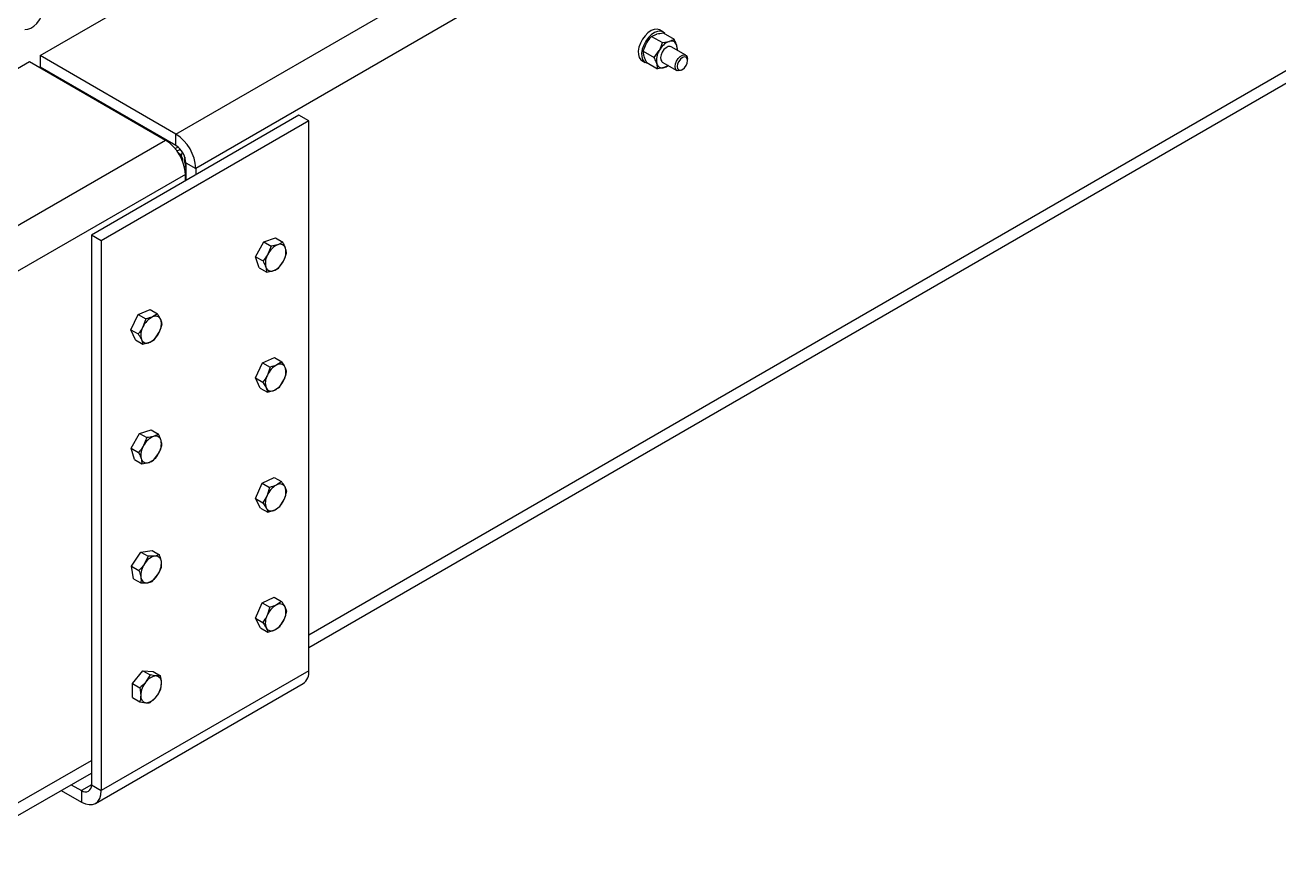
# Model space of a CAD drawing. Header units: metres. Extents: x 0 to 21025, y 0 to 14850.
# Drawn here: x 13248.2 to 13675.2, y 4614.2 to 4894 of the extents above; entities that cross this region are included whole.
import ezdxf

# ---------------------------------------------------------------- set-up
doc = ezdxf.new("R2010")
doc.units = ezdxf.units.M
doc.header["$LTSCALE"] = 25
doc.layers.add('SL4', color=4, linetype='Continuous')

msp = doc.modelspace()

# ---------------------------------------------------------------- linework, layer by layer
at = {"layer": 'SL4'}
for p, q in [((13253.258, 4883.619), (14190.156, 5424.48)), ((13299.555, 4856.892), (14236.454, 5397.752)), ((14243.189, 5386.087), (13306.291, 4845.227)), ((13344.826, 4686.435), (14211.182, 5186.572)), ((13344.826, 4682.118), (14211.182, 5182.255)), ((13461.55, 4890.18), (13463.219, 4890.955)), ((13461.55, 4890.18), (13465.232, 4888.055)), ((13465.389, 4891.704), (13464.258, 4892.357)), ((13465.519, 4891.366), (13469.201, 4889.24)), ((13458.737, 4885.14), (13459.828, 4887.842)), ((13462.419, 4883.014), (13464.141, 4885.352)), ((13465.232, 4888.055), (13467.532, 4888.465)), ((13473.177, 4883.744), (13468.203, 4886.616)), ((12694.644, 4561.139), (13249.722, 4881.578)), ((13249.722, 4881.578), (13296.02, 4854.851)), ((13299.555, 4856.892), (13253.258, 4883.619)), ((13253.258, 4883.619), (13253.258, 4879.731)), ((13458.259, 4881.965), (13459.39, 4881.311)), ((13458.737, 4885.14), (13462.419, 4883.014)), ((13459.892, 4881.285), (13463.574, 4879.16)), ((13465.203, 4881.419), (13470.178, 4878.548)), ((13473.799, 4881.962), (13473.799, 4882.371)), ((13299.555, 4853.003), (13253.258, 4879.731)), ((13467.277, 4880.222), (13465.874, 4879.57)), ((13471.678, 4878.696), (13472.031, 4878.901)), ((13264.93, 4872.799), (13265.098, 4872.896)), ((13276.412, 4866.364), (13276.245, 4866.267)), ((13341.459, 4863.316), (13270.748, 4822.496)), ((13344.826, 4861.372), (13274.115, 4820.552)), ((13344.826, 4861.372), (13341.459, 4863.316)), ((13344.826, 4674.19), (13344.826, 4861.372)), ((13292.985, 4856.603), (13293.05, 4856.759)), ((13293.446, 4856.337), (13293.604, 4856.439)), ((13294.521, 4855.716), (13294.679, 4855.819)), ((13299.555, 4853.003), (13299.555, 4856.892)), ((12627.802, 4469.097), (13296.02, 4854.851)), ((13300.67, 4850.274), (13300.423, 4850.416)), ((13302.923, 4847.171), (13306.291, 4845.227)), ((13302.923, 4847.171), (13302.923, 4841.07)), ((13302.755, 4843.186), (12635.952, 4458.248)), ((13302.656, 4845.825), (13302.361, 4846.033)), ((13302.656, 4845.825), (13302.923, 4845.671)), ((13302.755, 4840.973), (13302.755, 4843.186)), ((13306.291, 4845.227), (13306.291, 4843.014)), ((13270.748, 4822.496), (13270.748, 4635.314)), ((13274.115, 4820.552), (13270.748, 4822.496)), ((13329.438, 4820.234), (13333.428, 4821.538)), ((13333.428, 4821.538), (13335.941, 4820.088)), ((13274.115, 4820.552), (13274.115, 4633.37)), ((13326.694, 4815.16), (13329.438, 4820.234)), ((13329.438, 4820.234), (13331.951, 4818.784)), ((13331.951, 4818.784), (13330.895, 4816.064)), ((13335.941, 4820.088), (13334.262, 4819.253)), ((13326.694, 4815.16), (13329.207, 4813.709)), ((13327.94, 4811.389), (13326.694, 4815.16)), ((13334.442, 4811.243), (13336.13, 4813.598)), ((13327.94, 4811.389), (13330.452, 4809.939)), ((13330.452, 4809.939), (13332.763, 4810.408)), ((13286.742, 4795.474), (13290.783, 4797.133)), ((13290.783, 4797.133), (13293.296, 4795.683)), ((13293.296, 4795.683), (13291.591, 4794.671)), ((13284.217, 4790.312), (13286.742, 4795.474)), ((13286.742, 4795.474), (13289.255, 4794.024)), ((13289.255, 4794.024), (13288.308, 4791.26)), ((13284.217, 4790.312), (13286.73, 4788.862)), ((13285.732, 4786.809), (13284.217, 4790.312)), ((13292.285, 4787.018), (13293.864, 4789.417)), ((13285.732, 4786.809), (13288.245, 4785.359)), ((13288.245, 4785.359), (13290.581, 4786.006)), ((13326.631, 4773.861), (13329.08, 4779.046)), ((13329.08, 4779.046), (13333.133, 4780.822)), ((13329.08, 4779.046), (13331.593, 4777.596)), ((13333.133, 4780.822), (13335.646, 4779.372)), ((13335.646, 4779.372), (13333.935, 4778.301)), ((13331.593, 4777.596), (13330.684, 4774.821)), ((13326.631, 4773.861), (13329.143, 4772.41)), ((13328.235, 4770.451), (13326.631, 4773.861)), ((13328.235, 4770.451), (13330.747, 4769.001)), ((13334.8, 4770.776), (13336.341, 4773.187)), ((13330.747, 4769.001), (13333.09, 4769.706)), ((13284.289, 4749.959), (13287.102, 4754.999)), ((13287.102, 4754.999), (13291.071, 4756.185)), ((13287.102, 4754.999), (13289.615, 4753.548)), ((13289.615, 4753.548), (13288.524, 4750.846)), ((13291.071, 4756.185), (13293.584, 4754.734)), ((13293.584, 4754.734), (13291.915, 4753.959)), ((13284.289, 4749.959), (13286.802, 4748.508)), ((13285.444, 4746.104), (13284.289, 4749.959)), ((13285.444, 4746.104), (13287.957, 4744.654)), ((13287.957, 4744.654), (13290.257, 4745.064)), ((13291.926, 4745.839), (13293.648, 4748.177)), ((13326.614, 4732.833), (13328.929, 4738.052)), ((13328.929, 4738.052), (13332.998, 4740.029)), ((13328.929, 4738.052), (13331.441, 4736.602)), ((13331.441, 4736.602), (13330.6, 4733.81)), ((13332.998, 4740.029), (13335.511, 4738.579)), ((13335.511, 4738.579), (13333.792, 4737.408)), ((13326.614, 4732.833), (13329.127, 4731.382)), ((13328.37, 4729.59), (13326.614, 4732.833)), ((13334.952, 4730.116), (13336.425, 4732.543)), ((13328.37, 4729.59), (13330.882, 4728.139)), ((13330.882, 4728.139), (13333.233, 4728.945)), ((13284.443, 4709.795), (13287.61, 4714.598)), ((13287.61, 4714.598), (13291.425, 4715.12)), ((13287.61, 4714.598), (13290.123, 4713.148)), ((13291.425, 4715.12), (13293.937, 4713.67)), ((13290.123, 4713.148), (13288.855, 4710.564)), ((13293.937, 4713.67), (13292.346, 4713.226)), ((13284.443, 4709.795), (13286.956, 4708.345)), ((13285.09, 4705.514), (13284.443, 4709.795)), ((13291.418, 4704.586), (13293.317, 4706.805)), ((13285.09, 4705.514), (13287.603, 4704.064)), ((13287.603, 4704.064), (13289.826, 4704.142)), ((13328.965, 4697.266), (13333.031, 4699.195)), ((13333.031, 4699.195), (13335.544, 4697.744)), ((13335.544, 4697.744), (13333.826, 4696.597)), ((13326.618, 4692.053), (13328.965, 4697.266)), ((13328.965, 4697.266), (13331.477, 4695.815)), ((13331.477, 4695.815), (13330.62, 4693.027)), ((13326.618, 4692.053), (13329.13, 4690.603)), ((13328.337, 4688.77), (13326.618, 4692.053)), ((13334.916, 4689.249), (13336.405, 4691.673)), ((13328.337, 4688.77), (13330.85, 4687.32)), ((13330.85, 4687.32), (13333.199, 4688.102)), ((13344.826, 4674.19), (13274.115, 4633.37)), ((13284.722, 4669.806), (13288.258, 4674.205)), ((13288.258, 4674.205), (13290.77, 4672.754)), ((13288.258, 4674.205), (13291.793, 4673.888)), ((13290.77, 4672.754), (13289.318, 4670.373)), ((13291.793, 4673.888), (13294.306, 4672.438)), ((13294.306, 4672.438), (13292.854, 4672.414)), ((13272.142, 4629.009), (13342.853, 4669.829)), ((13284.722, 4669.806), (13287.235, 4668.356)), ((13284.722, 4665.092), (13284.722, 4669.806)), ((13284.722, 4665.092), (13287.235, 4663.642)), ((13287.235, 4663.642), (13289.318, 4663.301)), ((13290.77, 4663.325), (13292.854, 4665.342)), ((12912.383, 4436.792), (13270.748, 4643.671)), ((12911.876, 4432.181), (13270.748, 4639.354)), ((13260.513, 4633.445), (13267.38, 4629.48)), ((13263.881, 4635.389), (13267.38, 4633.369)), ((13270.748, 4635.313), (13267.38, 4633.369)), ((13270.748, 4635.314), (13274.115, 4633.37)), ((13267.38, 4633.369), (13267.38, 4629.48))]:
    msp.add_line(p, q, dxfattribs=at)
at = {"layer": 'SL4', "flags": 128}
for points in [[(13248.128, 4892.57), (13249.078, 4892.602), (13250.109, 4892.969), (13251.156, 4893.65), (13252.154, 4894.6), (13253.041, 4895.761), (13253.759, 4897.059), (13254.265, 4898.413), (13254.526, 4899.738), (13254.526, 4900.95), (13254.265, 4901.973), (13253.759, 4902.743), (13253.041, 4903.212), (13252.154, 4903.349), (13251.156, 4903.147), (13250.109, 4902.618), (13249.078, 4901.795), (13248.128, 4900.73)], [(13464.258, 4892.357), (13464.246, 4892.364), (13463.403, 4892.626), (13462.425, 4892.545), (13461.374, 4892.125), (13460.316, 4891.393), (13459.317, 4890.396), (13458.439, 4889.195), (13457.739, 4887.866), (13457.261, 4886.493), (13457.033, 4885.162), (13457.071, 4883.957), (13457.372, 4882.953), (13457.917, 4882.213), (13458.259, 4881.965)], [(13466.095, 4891.033), (13466.033, 4891.122), (13465.377, 4891.711), (13464.534, 4891.973), (13463.556, 4891.892), (13462.505, 4891.472), (13461.447, 4890.74), (13460.448, 4889.743), (13459.571, 4888.542), (13458.871, 4887.213), (13458.392, 4885.84), (13458.164, 4884.509), (13458.202, 4883.304), (13458.503, 4882.3), (13459.048, 4881.56), (13459.803, 4881.131), (13460.324, 4881.036)], [(13468.203, 4886.616), (13467.876, 4886.736), (13467.2, 4886.686), (13466.465, 4886.314), (13465.759, 4885.666), (13465.166, 4884.818), (13464.759, 4883.874), (13464.586, 4882.948), (13464.668, 4882.15), (13464.996, 4881.577), (13465.203, 4881.419)], [(13471.678, 4878.696), (13471.309, 4878.521), (13470.617, 4878.412), (13470.053, 4878.633), (13469.684, 4879.157), (13469.556, 4879.921), (13469.684, 4880.833), (13470.053, 4881.782), (13470.617, 4882.655), (13471.309, 4883.346), (13472.046, 4883.771), (13472.738, 4883.88), (13473.303, 4883.659), (13473.671, 4883.134), (13473.799, 4882.371), (13473.799, 4882.371)], [(13473.799, 4881.962), (13473.664, 4882.666), (13473.281, 4883.107), (13472.708, 4883.218), (13472.031, 4882.983), (13471.355, 4882.437), (13470.781, 4881.664), (13470.398, 4880.78), (13470.263, 4879.921), (13470.398, 4879.218), (13470.781, 4878.777), (13471.355, 4878.665), (13472.031, 4878.9), (13472.708, 4879.446), (13473.281, 4880.22), (13473.664, 4881.103), (13473.799, 4881.962)], [(13296.266, 4854.704), (13296.303, 4854.818), (13296.321, 4854.87)], [(13301.492, 4849.403), (13301.724, 4850.485), (13301.796, 4850.724)], [(13302.931, 4845.666), (13302.743, 4845.662), (13302.46, 4845.632)], [(13267.38, 4629.48), (13268.694, 4628.871), (13269.958, 4628.585), (13271.122, 4628.631), (13272.143, 4629.009), (13272.98, 4629.704), (13273.603, 4630.689), (13273.986, 4631.927), (13274.115, 4633.37)]]:
    msp.add_lwpolyline(points, dxfattribs=at)
at = {"layer": 'SL4'}
for centre, radius, start, end in [((13469.318, 4882.086), 6.121, 147.75355, 191.12785), ((13469.903, 4882.479), 6.438, 111.60463, 153.49881), ((13468.231, 4886.68), 1.917, 13.60607, 111.36346), ((13465.941, 4886.021), 4.299, 352.51652, 14.95619), ((13465.176, 4881.356), 1.917, 193.60607, 291.36346), ((13464.539, 4883.744), 4.382, 287.73543, 307.44401), ((13291.668, 4844.561), 14.638, 2.60548, 57.39452), ((13288.132, 4842.52), 14.638, 2.60548, 57.39452), ((13297.395, 4856.792), 5.106, 291.29276, 303.63304), ((13295.612, 4846.838), 7.319, 2.60548, 57.39452), ((13298.75, 4855.586), 4.459, 284.23583, 300.79312), ((13298.977, 4847.837), 2.941, 353.07215, 60.10608), ((13307.079, 4847.997), 4.59, 167.2394, 205.10849), ((13336.813, 4813.188), 6.58, 112.81215, 154.08311), ((13335.03, 4817.489), 1.924, 16.01855, 113.52831), ((13331.048, 4816.733), 5.971, 328.32243, 12.44396), ((13335.977, 4812.928), 5.971, 148.32243, 192.44396), ((13330.212, 4816.473), 6.58, 292.81215, 334.08311), ((13331.995, 4812.172), 1.924, 196.01855, 293.52831), ((13294.686, 4788.406), 6.987, 116.2914, 155.89193), ((13292.564, 4792.956), 1.972, 23.72571, 119.55719), ((13289.093, 4792.169), 5.508, 330.02552, 16.6753), ((13293.079, 4788.508), 5.508, 150.02552, 196.6753), ((13287.486, 4792.271), 6.987, 296.2914, 335.89193), ((13289.608, 4787.721), 1.972, 203.72571, 299.55719), ((13334.975, 4776.596), 1.997, 26.40297, 121.38122), ((13335.346, 4772.192), 5.352, 150.58746, 198.1722), ((13337.209, 4771.985), 7.115, 117.39474, 156.5084), ((13331.679, 4775.815), 5.352, 330.58746, 18.1722), ((13332.05, 4771.411), 1.997, 206.40297, 301.38122), ((13329.816, 4776.023), 7.115, 297.39474, 336.5084), ((13294.286, 4747.973), 6.438, 111.60463, 153.49881), ((13292.614, 4752.173), 1.917, 13.60607, 111.36346), ((13293.701, 4747.58), 6.121, 147.75355, 191.12785), ((13288.471, 4751.443), 6.121, 327.75355, 11.12785), ((13289.559, 4746.85), 1.917, 193.60607, 291.36346), ((13287.887, 4751.05), 6.438, 291.60463, 333.49881), ((13337.37, 4731.019), 7.323, 119.24856, 157.59608), ((13334.949, 4735.714), 2.051, 31.14447, 124.32464), ((13331.957, 4734.964), 5.081, 331.55849, 20.88152), ((13335.068, 4731.39), 5.081, 151.55849, 200.88152), ((13329.655, 4735.334), 7.323, 299.24856, 337.59608), ((13332.076, 4730.64), 2.051, 211.14447, 304.32464), ((13294.474, 4706.56), 6.9, 144.52302, 184.46929), ((13293.733, 4707.788), 5.612, 104.30911, 150.35817), ((13292.62, 4711.288), 1.958, 1.72422, 98.0483), ((13287.698, 4710.809), 6.9, 324.52302, 4.46929), ((13289.552, 4706.081), 1.958, 181.72422, 278.0483), ((13288.439, 4709.581), 5.612, 284.30911, 330.35817), ((13337.332, 4690.224), 7.274, 118.8131, 157.33448), ((13334.955, 4694.902), 2.037, 30.00404, 123.64793), ((13331.89, 4694.142), 5.146, 331.32719, 20.22195), ((13335.134, 4690.558), 5.146, 151.32719, 200.22195), ((13329.693, 4694.476), 7.274, 298.8131, 337.33448), ((13332.07, 4689.798), 2.037, 210.00404, 303.64793), ((13293.127, 4667.858), 4.564, 93.42954, 146.56509), ((13292.451, 4670.252), 2.199, 350.74812, 79.45322), ((13340.295, 4673.613), 4.567, 304.05635, 7.25583), ((13295.217, 4665.463), 7.674, 140.22793, 177.36071), ((13286.955, 4670.252), 7.674, 320.22793, 357.36071), ((13289.721, 4665.463), 2.199, 170.74812, 259.45322), ((13289.045, 4667.857), 4.564, 273.42954, 326.56509), ((13268.695, 4634.981), 2.08, 230.79671, 9.21404)]:
    msp.add_arc(centre, radius, start, end, dxfattribs=at)
for points, knots in [([(13459.828, 4887.842), (13459.861, 4887.902), (13460.341, 4888.75), (13460.968, 4889.491), (13461.55, 4890.18)], [0, 0, 0, 0, 0.0702006, 1, 1, 1, 1]), ([(13463.219, 4890.955), (13463.266, 4890.969), (13463.941, 4891.167), (13464.758, 4891.27), (13465.519, 4891.366)], [0, 0, 0, 0, 0.0702006, 1, 1, 1, 1]), ([(13464.141, 4885.352), (13464.174, 4885.412), (13464.645, 4886.266), (13464.949, 4887.193), (13465.232, 4888.055)], [0, 0, 0, 0, 0.0702006, 1, 1, 1, 1]), ([(13467.532, 4888.465), (13467.579, 4888.479), (13468.244, 4888.682), (13468.74, 4888.971), (13469.201, 4889.24)], [0, 0, 0, 0, 0.0702006, 1, 1, 1, 1]), ([(13470.094, 4887.131), (13470.037, 4887.309), (13469.824, 4887.971), (13469.464, 4888.704), (13469.201, 4889.24)], [0, 0, 0, 0, 0.2686336, 1, 1, 1, 1]), ([(13470.356, 4885.386), (13470.355, 4885.52), (13470.352, 4886.041), (13470.204, 4886.666), (13470.094, 4887.131)], [0, 0, 0, 0, 0.2575513, 1, 1, 1, 1]), ([(13458.999, 4883.395), (13458.951, 4883.567), (13458.773, 4884.21), (13458.752, 4884.747), (13458.737, 4885.14)], [0, 0, 0, 0, 0.2686336, 1, 1, 1, 1]), ([(13459.892, 4881.285), (13459.796, 4881.474), (13459.423, 4882.21), (13459.179, 4882.89), (13458.999, 4883.395)], [0, 0, 0, 0, 0.2575513, 1, 1, 1, 1]), ([(13463.312, 4880.905), (13463.255, 4881.083), (13463.042, 4881.745), (13462.682, 4882.478), (13462.419, 4883.014)], [0, 0, 0, 0, 0.2686336, 1, 1, 1, 1]), ([(13463.574, 4879.16), (13463.573, 4879.294), (13463.57, 4879.815), (13463.422, 4880.441), (13463.312, 4880.905)], [0, 0, 0, 0, 0.2575513, 1, 1, 1, 1]), ([(13465.874, 4879.57), (13465.827, 4879.556), (13465.152, 4879.359), (13464.334, 4879.256), (13463.574, 4879.16)], [0, 0, 0, 0, 0.0702006, 1, 1, 1, 1]), ([(13334.262, 4819.253), (13334.214, 4819.238), (13333.536, 4819.02), (13332.715, 4818.898), (13331.951, 4818.784)], [0, 0, 0, 0, 0.0702006, 1, 1, 1, 1]), ([(13336.879, 4818.02), (13336.827, 4818.17), (13336.601, 4818.817), (13336.228, 4819.535), (13335.941, 4820.088)], [0, 0, 0, 0, 0.2318493, 1, 1, 1, 1]), ([(13337.186, 4816.317), (13337.183, 4816.424), (13337.166, 4816.93), (13337.006, 4817.539), (13336.879, 4818.02)], [0, 0, 0, 0, 0.2110008, 1, 1, 1, 1]), ([(13330.895, 4816.064), (13330.862, 4816.004), (13330.394, 4815.15), (13329.779, 4814.403), (13329.207, 4813.709)], [0, 0, 0, 0, 0.0702006, 1, 1, 1, 1]), ([(13329.207, 4813.709), (13329.494, 4813.157), (13329.867, 4812.438), (13330.093, 4811.791), (13330.145, 4811.641)], [0, 0, 0, 0, 0.76815073, 1, 1, 1, 1]), ([(13336.13, 4813.598), (13336.162, 4813.658), (13336.621, 4814.517), (13336.914, 4815.45), (13337.186, 4816.317)], [0, 0, 0, 0, 0.0702006, 1, 1, 1, 1]), ([(13330.145, 4811.641), (13330.272, 4811.161), (13330.432, 4810.552), (13330.449, 4810.045), (13330.452, 4809.939)], [0, 0, 0, 0, 0.7889992, 1, 1, 1, 1]), ([(13332.763, 4810.408), (13332.81, 4810.424), (13333.479, 4810.647), (13333.978, 4810.955), (13334.442, 4811.243)], [0, 0, 0, 0, 0.0702006, 1, 1, 1, 1]), ([(13294.369, 4793.749), (13294.306, 4793.888), (13294.035, 4794.49), (13293.617, 4795.165), (13293.296, 4795.683)], [0, 0, 0, 0, 0.2318493, 1, 1, 1, 1]), ([(13291.591, 4794.671), (13291.543, 4794.651), (13290.856, 4794.374), (13290.026, 4794.192), (13289.255, 4794.024)], [0, 0, 0, 0, 0.0702006, 1, 1, 1, 1]), ([(13293.864, 4789.417), (13293.894, 4789.478), (13294.315, 4790.352), (13294.572, 4791.299), (13294.811, 4792.18)], [0, 0, 0, 0, 0.0702006, 1, 1, 1, 1]), ([(13294.811, 4792.18), (13294.798, 4792.278), (13294.738, 4792.74), (13294.532, 4793.304), (13294.369, 4793.749)], [0, 0, 0, 0, 0.2110008, 1, 1, 1, 1]), ([(13288.308, 4791.26), (13288.278, 4791.199), (13287.847, 4790.33), (13287.268, 4789.569), (13286.73, 4788.862)], [0, 0, 0, 0, 0.0702006, 1, 1, 1, 1]), ([(13286.73, 4788.862), (13287.051, 4788.343), (13287.469, 4787.669), (13287.74, 4787.067), (13287.803, 4786.928)], [0, 0, 0, 0, 0.7681507, 1, 1, 1, 1]), ([(13287.803, 4786.928), (13287.966, 4786.483), (13288.172, 4785.919), (13288.232, 4785.456), (13288.245, 4785.359)], [0, 0, 0, 0, 0.7889992, 1, 1, 1, 1]), ([(13290.581, 4786.006), (13290.629, 4786.026), (13291.306, 4786.309), (13291.814, 4786.676), (13292.285, 4787.018)], [0, 0, 0, 0, 0.0702006, 1, 1, 1, 1]), ([(13336.764, 4777.484), (13336.697, 4777.62), (13336.411, 4778.206), (13335.978, 4778.865), (13335.646, 4779.372)], [0, 0, 0, 0, 0.23184927, 1, 1, 1, 1]), ([(13330.684, 4774.821), (13330.655, 4774.759), (13330.237, 4773.886), (13329.67, 4773.121), (13329.143, 4772.41)], [0, 0, 0, 0, 0.0702006, 1, 1, 1, 1]), ([(13333.935, 4778.301), (13333.887, 4778.28), (13333.198, 4777.983), (13332.366, 4777.782), (13331.593, 4777.596)], [0, 0, 0, 0, 0.0702006, 1, 1, 1, 1]), ([(13336.341, 4773.187), (13336.37, 4773.249), (13336.779, 4774.127), (13337.023, 4775.078), (13337.25, 4775.962)], [0, 0, 0, 0, 0.0702006, 1, 1, 1, 1]), ([(13337.25, 4775.962), (13337.234, 4776.056), (13337.159, 4776.504), (13336.938, 4777.052), (13336.764, 4777.484)], [0, 0, 0, 0, 0.21100076, 1, 1, 1, 1]), ([(13329.143, 4772.41), (13329.476, 4771.904), (13329.908, 4771.244), (13330.195, 4770.659), (13330.261, 4770.523)], [0, 0, 0, 0, 0.7681507, 1, 1, 1, 1]), ([(13330.261, 4770.523), (13330.436, 4770.091), (13330.657, 4769.543), (13330.731, 4769.095), (13330.747, 4769.001)], [0, 0, 0, 0, 0.7889992, 1, 1, 1, 1]), ([(13333.09, 4769.706), (13333.137, 4769.727), (13333.817, 4770.03), (13334.327, 4770.417), (13334.8, 4770.776)], [0, 0, 0, 0, 0.0702006, 1, 1, 1, 1]), ([(13291.915, 4753.959), (13291.868, 4753.945), (13291.193, 4753.747), (13290.375, 4753.644), (13289.615, 4753.548)], [0, 0, 0, 0, 0.0702006, 1, 1, 1, 1]), ([(13294.477, 4752.624), (13294.428, 4752.778), (13294.218, 4753.438), (13293.859, 4754.171), (13293.584, 4754.734)], [0, 0, 0, 0, 0.2318493, 1, 1, 1, 1]), ([(13288.524, 4750.846), (13288.49, 4750.786), (13288.011, 4749.938), (13287.384, 4749.197), (13286.802, 4748.508)], [0, 0, 0, 0, 0.07020058, 1, 1, 1, 1]), ([(13293.648, 4748.177), (13293.681, 4748.237), (13294.152, 4749.09), (13294.456, 4750.017), (13294.739, 4750.879)], [0, 0, 0, 0, 0.0702006, 1, 1, 1, 1]), ([(13294.739, 4750.879), (13294.739, 4750.989), (13294.737, 4751.509), (13294.592, 4752.133), (13294.477, 4752.624)], [0, 0, 0, 0, 0.2110008, 1, 1, 1, 1]), ([(13286.802, 4748.508), (13287.077, 4747.945), (13287.436, 4747.213), (13287.646, 4746.552), (13287.695, 4746.399)], [0, 0, 0, 0, 0.7681507, 1, 1, 1, 1]), ([(13287.695, 4746.399), (13287.81, 4745.907), (13287.955, 4745.283), (13287.956, 4744.763), (13287.957, 4744.654)], [0, 0, 0, 0, 0.7889992, 1, 1, 1, 1]), ([(13290.257, 4745.064), (13290.304, 4745.078), (13290.969, 4745.281), (13291.465, 4745.57), (13291.926, 4745.839)], [0, 0, 0, 0, 0.0702006, 1, 1, 1, 1]), ([(13333.792, 4737.408), (13333.743, 4737.385), (13333.052, 4737.054), (13332.217, 4736.82), (13331.441, 4736.602)], [0, 0, 0, 0, 0.0702006, 1, 1, 1, 1]), ([(13336.704, 4736.775), (13336.632, 4736.904), (13336.32, 4737.461), (13335.863, 4738.093), (13335.511, 4738.579)], [0, 0, 0, 0, 0.2318493, 1, 1, 1, 1]), ([(13337.266, 4735.336), (13337.245, 4735.424), (13337.146, 4735.845), (13336.899, 4736.365), (13336.704, 4736.775)], [0, 0, 0, 0, 0.2110008, 1, 1, 1, 1]), ([(13330.6, 4733.81), (13330.572, 4733.748), (13330.177, 4732.869), (13329.633, 4732.099), (13329.127, 4731.382)], [0, 0, 0, 0, 0.0702006, 1, 1, 1, 1]), ([(13336.425, 4732.543), (13336.452, 4732.606), (13336.838, 4733.489), (13337.06, 4734.446), (13337.266, 4735.336)], [0, 0, 0, 0, 0.0702006, 1, 1, 1, 1]), ([(13329.127, 4731.382), (13329.478, 4730.897), (13329.936, 4730.265), (13330.248, 4729.708), (13330.32, 4729.579)], [0, 0, 0, 0, 0.7681507, 1, 1, 1, 1]), ([(13330.32, 4729.579), (13330.515, 4729.168), (13330.762, 4728.649), (13330.861, 4728.228), (13330.882, 4728.139)], [0, 0, 0, 0, 0.7889992, 1, 1, 1, 1]), ([(13333.233, 4728.945), (13333.281, 4728.969), (13333.963, 4729.305), (13334.476, 4729.725), (13334.952, 4730.116)], [0, 0, 0, 0, 0.0702006, 1, 1, 1, 1]), ([(13288.855, 4710.564), (13288.817, 4710.507), (13288.278, 4709.699), (13287.593, 4708.997), (13286.956, 4708.345)], [0, 0, 0, 0, 0.0702006, 1, 1, 1, 1]), ([(13292.346, 4713.226), (13292.3, 4713.22), (13291.652, 4713.135), (13290.86, 4713.142), (13290.123, 4713.148)], [0, 0, 0, 0, 0.0702006, 1, 1, 1, 1]), ([(13294.577, 4711.347), (13294.548, 4711.517), (13294.423, 4712.25), (13294.149, 4713.053), (13293.937, 4713.67)], [0, 0, 0, 0, 0.2318493, 1, 1, 1, 1]), ([(13294.585, 4709.389), (13294.602, 4709.513), (13294.683, 4710.103), (13294.623, 4710.798), (13294.577, 4711.347)], [0, 0, 0, 0, 0.2110008, 1, 1, 1, 1]), ([(13286.956, 4708.345), (13287.167, 4707.728), (13287.442, 4706.925), (13287.566, 4706.192), (13287.595, 4706.022)], [0, 0, 0, 0, 0.76815073, 1, 1, 1, 1]), ([(13287.595, 4706.022), (13287.642, 4705.473), (13287.701, 4704.778), (13287.62, 4704.188), (13287.603, 4704.064)], [0, 0, 0, 0, 0.7889992, 1, 1, 1, 1]), ([(13293.317, 4706.805), (13293.354, 4706.862), (13293.884, 4707.676), (13294.247, 4708.563), (13294.585, 4709.389)], [0, 0, 0, 0, 0.07020058, 1, 1, 1, 1]), ([(13289.826, 4704.142), (13289.871, 4704.149), (13290.511, 4704.24), (13290.981, 4704.419), (13291.418, 4704.586)], [0, 0, 0, 0, 0.0702006, 1, 1, 1, 1]), ([(13336.719, 4695.92), (13336.648, 4696.051), (13336.342, 4696.615), (13335.891, 4697.254), (13335.544, 4697.744)], [0, 0, 0, 0, 0.2318493, 1, 1, 1, 1]), ([(13333.826, 4696.597), (13333.778, 4696.575), (13333.087, 4696.252), (13332.253, 4696.025), (13331.477, 4695.815)], [0, 0, 0, 0, 0.0702006, 1, 1, 1, 1]), ([(13336.405, 4691.673), (13336.433, 4691.734), (13336.825, 4692.617), (13337.052, 4693.573), (13337.263, 4694.461)], [0, 0, 0, 0, 0.07020058, 1, 1, 1, 1]), ([(13337.263, 4694.461), (13337.243, 4694.551), (13337.15, 4694.978), (13336.909, 4695.505), (13336.719, 4695.92)], [0, 0, 0, 0, 0.21100076, 1, 1, 1, 1]), ([(13330.62, 4693.027), (13330.591, 4692.965), (13330.191, 4692.088), (13329.641, 4691.318), (13329.13, 4690.603)], [0, 0, 0, 0, 0.0702006, 1, 1, 1, 1]), ([(13329.13, 4690.603), (13329.477, 4690.112), (13329.929, 4689.474), (13330.235, 4688.91), (13330.306, 4688.779)], [0, 0, 0, 0, 0.76815073, 1, 1, 1, 1]), ([(13333.199, 4688.102), (13333.246, 4688.125), (13333.929, 4688.453), (13334.44, 4688.865), (13334.916, 4689.249)], [0, 0, 0, 0, 0.0702006, 1, 1, 1, 1]), ([(13330.306, 4688.779), (13330.496, 4688.363), (13330.736, 4687.837), (13330.83, 4687.41), (13330.85, 4687.32)], [0, 0, 0, 0, 0.7889992, 1, 1, 1, 1]), ([(13292.854, 4672.414), (13292.812, 4672.418), (13292.21, 4672.474), (13291.464, 4672.619), (13290.77, 4672.754)], [0, 0, 0, 0, 0.0702006, 1, 1, 1, 1]), ([(13294.622, 4669.898), (13294.618, 4670.085), (13294.603, 4670.892), (13294.435, 4671.766), (13294.306, 4672.438)], [0, 0, 0, 0, 0.23184927, 1, 1, 1, 1]), ([(13289.318, 4670.373), (13289.276, 4670.321), (13288.675, 4669.581), (13287.928, 4668.946), (13287.235, 4668.356)], [0, 0, 0, 0, 0.0702006, 1, 1, 1, 1]), ([(13287.235, 4668.356), (13287.364, 4667.684), (13287.532, 4666.81), (13287.547, 4666.003), (13287.55, 4665.816)], [0, 0, 0, 0, 0.7681507, 1, 1, 1, 1]), ([(13292.854, 4665.342), (13292.895, 4665.394), (13293.488, 4666.14), (13293.912, 4666.96), (13294.306, 4667.724)], [0, 0, 0, 0, 0.0702006, 1, 1, 1, 1]), ([(13294.306, 4667.724), (13294.345, 4667.863), (13294.531, 4668.523), (13294.582, 4669.292), (13294.622, 4669.898)], [0, 0, 0, 0, 0.21100076, 1, 1, 1, 1]), ([(13287.55, 4665.816), (13287.511, 4665.21), (13287.46, 4664.441), (13287.274, 4663.781), (13287.235, 4663.642)], [0, 0, 0, 0, 0.7889992, 1, 1, 1, 1]), ([(13289.318, 4663.301), (13289.36, 4663.298), (13289.952, 4663.247), (13290.376, 4663.288), (13290.77, 4663.325)], [0, 0, 0, 0, 0.0702006, 1, 1, 1, 1])]:
    msp.add_open_spline(points, degree=3, knots=knots, dxfattribs=at)

doc.saveas('drawing.dxf')
